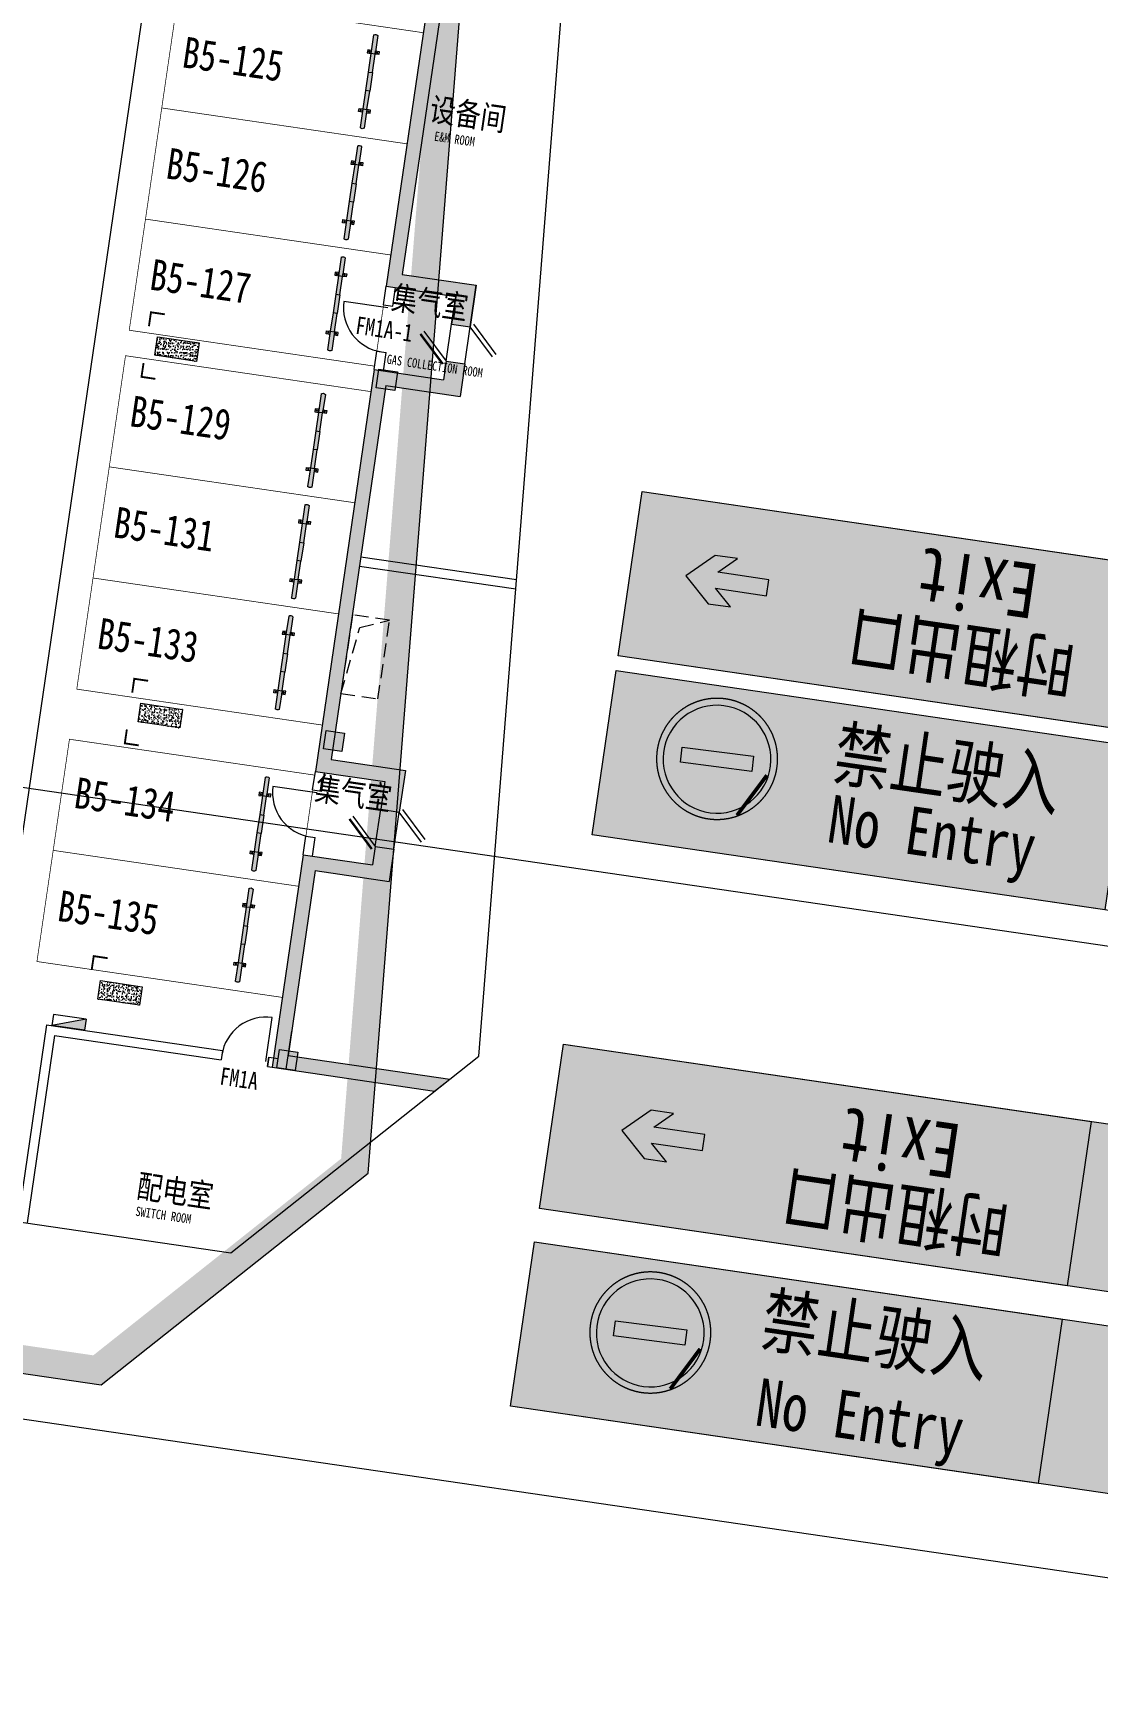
# Model space of a CAD drawing. Header units: inches. Extents: x -414268 to 632271, y -366004 to 318730.
# Drawn here: x -220415 to -197651, y 153430 to 188726 of the extents above; entities that cross this region are included whole.
import ezdxf
from ezdxf.enums import TextEntityAlignment as Align

# ---------------------------------------------------------------- set-up
doc = ezdxf.new("R2010")
doc.units = ezdxf.units.IN
doc.header["$LTSCALE"] = 1200
doc.header["$MEASUREMENT"] = 0
doc.linetypes.add('DASHED', pattern=[19.05, 12.7, -6.35])
doc.linetypes.add('HIDDEN', pattern=[0.375, 0.25, -0.125])
doc.layers.get('0').update_dxf_attribs({"linetype": 'CONTINUOUS', "lineweight": 0})
for name, color, linetype, lineweight in [('0--PAI--', 7, 'CONTINUOUS', 0), ('0--PAI--RED', 1, 'CONTINUOUS', 0), ('0--挡车架', 7, 'CONTINUOUS', 0), ('0--灯箱字(黄底黑字)', 7, 'CONTINUOUS', 0), ('0--立面标', 7, 'CONTINUOUS', 0), ('0--路缘线', 1, 'CONTINUOUS', 0), ('0－－车位', 4, 'CONTINUOUS', 0), ('0－－车位号码', 7, 'CONTINUOUS', 0), ('COL-GRID-UG-1_8A_200701111', 7, 'CONTINUOUS', 0), ('COL-GRID-UG-1_8A_200701112', 7, 'CONTINUOUS', 0), ('COL-GRID-UG-1_8A_200701113', 7, 'CONTINUOUS', 0), ('COLUMN', 7, 'CONTINUOUS', 0), ('EN-TEXT', 7, 'CONTINUOUS', 0), ('garage shafts$0$rf-wall', 7, 'CONTINUOUS', 0), ('HATCH', 7, 'CONTINUOUS', 0), ('HY消火栓', 7, 'CONTINUOUS', 0), ('LEE-KT2', 7, 'CONTINUOUS', 0), ('PUB_TEXT', 7, 'CONTINUOUS', 0), ('RF-DOOR', 7, 'CONTINUOUS', 0), ('WALL', 7, 'CONTINUOUS', 0), ('WINDOW', 7, 'CONTINUOUS', 0), ('WINDOW_TEXT', 7, 'CONTINUOUS', 0), ('Z1', 7, 'CONTINUOUS', 0), ('Z1HATCH', 7, 'CONTINUOUS', 0)]:
    doc.layers.add(name, color=color, linetype=linetype, lineweight=lineweight)
doc.layers.add('0--灯箱--字', color=7, linetype='CONTINUOUS', lineweight=0, true_color=0xf7f7f7)
doc.styles.add('-宋体', font='', dxfattribs={"width": 0.8})
doc.styles.add('-黑体', font='simhei.ttf', dxfattribs={"width": 0.8})
doc.styles.add('SIMPLEX', font='SIMPLEX.SHX')
doc.styles.get('-宋体').set_extended_font_data('SimSun')

# ---------------------------------------------------------------- blocks, each defined once
blk = doc.blocks.new('$DDT_AUDIT_GENERATED__1DE2')
at = {"layer": 'COL-GRID-UG-1_8A_200701112'}
h = blk.add_hatch(dxfattribs=at)
h.set_pattern_fill('AR-CONC', color=251, scale=0.02, angle=8.3206, style=0)
h.set_pattern_definition([(50, (-65.09035, -5.26929), (0.14345204, -0.01255043), [0.015, -0.165]), (355, (-65.09035, -5.26929), (-0.02775027, 0.15043843), [0.012, -0.132]), (100.4514, (-65.0784, -5.27034), (0.11570188, 0.1378879), [0.01274804, -0.14022842]), (46.1842, (-65.09035, -5.2293), (0.2134482, -0.0331038), [0.0225, -0.2475]), (96.6356, (-65.07256, -5.23205), (0.18693254, 0.1948236), [0.01912206, -0.2103426]), (351.1842, (-65.09035, -5.2293), (0.1869324, 0.1948237), [0.018, -0.198]), (21, (-65.07035, -5.23929), (0.1193814, -0.08052378), [0.015, -0.165]), (326, (-65.07035, -5.23929), (0.04866307, 0.14503), [0.012, -0.132]), (71.4514, (-65.0604, -5.246), (0.16804453, 0.0645061), [0.01274804, -0.14022842]), (37.5, (-65.09035, -5.26929), (0.00243197, 0.06657877), [0, -0.1304, 0, -0.134, 0, -0.1325]), (7.5, (-65.09035, -5.26929), (0.05261391, 0.07888234), [0, -0.0764, 0, -0.1274, 0, -0.0505]), (327.5, (-65.13495, -5.26929), (0.106764487, -0.004510974), [0, -0.05, 0, -0.156, 0, -0.207]), (317.5, (-65.15495, -5.26929), (0.11663723, 0.020021), [0, -0.065, 0, -0.1036, 0, -0.147])])
h.paths.add_polyline_path([(0.45, -0.2), (-0.45, -0.2), (-0.45, 0.2), (0.45, 0.2)])
at = {"layer": 'COL-GRID-UG-1_8A_200701113'}
blk.add_lwpolyline([(0.45, -0.2), (-0.45, -0.2), (-0.45, 0.2), (0.45, 0.2)], close=True, dxfattribs=at)
blk = doc.blocks.new('HY')
for p, q in [((0, 0), (0.24, 0)), ((0, 0), (0.24, -0.7)), ((0, 0), (0, -0.7)), ((0.24, 0), (0.24, -0.7)), ((0, -0.7), (0.24, -0.7))]:
    blk.add_line(p, q)
blk.add_solid([(0, 0), (0.24, 0), (0.24, -0.7)])
blk = doc.blocks.new('_DBLK')
blk.add_line((-0.45, 0), (-0.45, -0.95))
blk.add_arc((-0.45, 0), 0.95, 270, 0)
at = {"layer": 'WINDOW_TEXT', "style": 'SIMPLEX', "flags": 9}
blk.add_attdef('A', text='', height=1, dxfattribs=at).set_placement((0, 1.5), align=Align.MIDDLE)
blk = doc.blocks.new('A$C6F4820FC')
at = {"layer": '0--挡车架'}
h = blk.add_hatch(color=256, dxfattribs=at)
h.paths.add_polyline_path([(2018, 79, 0.395204), (2018, 169), (1617, 169), (1617, 79), (1684, 79)])
h.paths.add_polyline_path([(819, 169), (819, 79), (1217, 79), (1217, 169)])
h.paths.add_polyline_path([(418, 79), (418, 169), (351, 169), (18, 169, 0.395204), (18, 79)])
h = blk.add_hatch(color=256, dxfattribs=at)
h.paths.add_polyline_path([(1617, 169), (1684, 169), (1684, 249), (1617, 249)])
h.paths.add_polyline_path([(1639, 209, -1), (1663, 209, -1)], flags=16)
h.paths.add_polyline_path([(1617, 0), (1684, 0), (1684, 79), (1617, 79)])
h.paths.add_polyline_path([(1639, 40, -1), (1663, 40, -1)], flags=16)
h.paths.add_polyline_path([(351, 249), (351, 169), (418, 169), (418, 249)])
h.paths.add_polyline_path([(397, 209, 1), (372, 209, 1)], flags=16)
h.paths.add_polyline_path([(418, 79), (351, 79), (351, 0), (418, 0)])
h.paths.add_polyline_path([(372, 40, -1), (397, 40, -1)], flags=16)
h = blk.add_hatch(color=40, dxfattribs=at)
h.paths.add_polyline_path([(1217, 169), (1217, 79), (1617, 79), (1617, 169)])
h.paths.add_polyline_path([(819, 79), (819, 169), (418, 169), (418, 79)])
for p, q in [((18, 169), (418, 169)), ((18, 79), (418, 79)), ((819, 169), (1217, 169)), ((819, 79), (1217, 79)), ((1617, 169), (2018, 169)), ((1617, 79), (2018, 79))]:
    blk.add_line(p, q, dxfattribs=at)
for points in [[(418, 169), (351, 169), (351, 249), (418, 249)], [(418, 79), (351, 79), (351, 0), (418, 0)], [(1617, 169), (1684, 169), (1684, 249), (1617, 249)], [(1617, 79), (1684, 79), (1684, 0), (1617, 0)]]:
    blk.add_lwpolyline(points, close=True, dxfattribs=at)
at = {"layer": '0--挡车架', "color": 0}
for points in [[(819, 169), (819, 79), (418, 79), (418, 169)], [(1617, 169), (1617, 79), (1217, 79), (1217, 169)]]:
    blk.add_lwpolyline(points, close=True, dxfattribs=at)
at = {"layer": '0--挡车架'}
for centre in [(385, 209), (385, 40), (1651, 209), (1651, 40)]:
    blk.add_circle(centre, 12.1, dxfattribs=at)
for centre, start, end in [((66, 124), 136.8717, 223.1283), ((1970, 124), 316.8717, 43.1283)]:
    blk.add_arc(centre, 65.8, start, end, dxfattribs=at)
blk = doc.blocks.new('A$C001A7B1A')
at = {"layer": '0－－车位', "const_width": 15}
blk.add_lwpolyline([(2407, 5308), (7, 5308), (7, 7), (2407, 7)], close=True, dxfattribs=at)
at = {"layer": '0--挡车架'}
blk.add_blockref('A$C6F4820FC', (190, 883), dxfattribs=at)
blk = doc.blocks.new('A$C27BC456A')
blk.add_hatch(color=250).paths.add_polyline_path([(14885, 112856), (14885, 114956), (8330, 114956), (8330, 112856)])
at = {"color": 250}
blk.add_lwpolyline([(8330, 114956), (14885, 114956), (14885, 112856), (8330, 112856), (8330, 114956)], dxfattribs=at)
blk = doc.blocks.new('A$C36DA1677')
at = {"layer": '0--PAI--RED'}
h = blk.add_hatch(color=256, dxfattribs=at)
edge = h.paths.add_edge_path()
edge.add_arc((120, 120), 120, 0, 360)
h.paths.add_polyline_path([(200, 103), (200, 137), (40, 137), (40, 103)], flags=16)
at = {"layer": '0--PAI--'}
blk.add_lwpolyline([(200, 103), (200, 137), (40, 137), (40, 103)], close=True, dxfattribs=at)
blk.add_circle((120, 120), 120, dxfattribs=at)
blk = doc.blocks.new('A$C443C2777')
at = {"layer": '0--PAI--', "xscale": 9, "yscale": 9, "zscale": 9}
blk.add_blockref('A$C36DA1677', (0, 0), dxfattribs=at)
blk = doc.blocks.new('A$C01A83D55')
at = {"linetype": 'DASHED', "lineweight": 15, "ltscale": 20, "true_color": 0xeff0f0}
h = blk.add_hatch(color=7, dxfattribs=at)
h.paths.add_polyline_path([(0, 1675, 1), (3350, 1675, 1)])
h.paths.add_polyline_path([(3168, 1685, -1), (182, 1685, -1)], flags=16)
h.paths.add_polyline_path([(2671, 1896), (2671, 1473), (680, 1473), (680, 1896)], flags=0)
at = {"true_color": 0xeff0f0}
blk.add_hatch(color=7, dxfattribs=at).paths.add_polyline_path([(2671, 1473), (2671, 1896), (680, 1896), (680, 1473)])
at = {"linetype": 'DASHED', "lineweight": 15, "ltscale": 20}
blk.add_circle((1675, 1675), 1675, dxfattribs=at)
at = {"xscale": 1.382400000002235, "yscale": 1.382400000002235, "zscale": 1.382400000002235}
blk.add_blockref('A$C443C2777', (182, 192), dxfattribs=at)
blk = doc.blocks.new('A$C53BB72EC')
at = {"layer": '0--灯箱--字', "true_color": 0xf7f7f7}
blk.add_hatch(color=7, dxfattribs=at).paths.add_polyline_path([(6264, -28315), (5705, -27793), (5226, -27793), (5600, -28143), (4493, -28143), (4493, -28486), (5600, -28486), (5226, -28836), (5705, -28836)])
at = {"layer": '0--灯箱--字', "color": 7, "true_color": 0xf7f7f7}
blk.add_lwpolyline([(6264, -28315), (5705, -27793), (5226, -27793), (5600, -28143), (4493, -28143), (4493, -28486), (5600, -28486), (5226, -28836), (5705, -28836)], close=True, dxfattribs=at)

msp = doc.modelspace()

# ---------------------------------------------------------------- hatches: boundary and pattern name
for points in [[(-196431.3, 177325.5), (-207392.8, 178928.6), (-207906.4, 175417), (-196944.9, 173813.9)], [(-197798.9, 165470.8), (-209077.8, 167120.3), (-209591.4, 163608.7), (-198312.5, 161959.1)], [(-198930, 157736.7), (-198416.4, 161248.3), (-209695.4, 162897.9), (-210209, 159386.2)]]:
    msp.add_hatch(color=250).paths.add_polyline_path(points)
at = {"lineweight": 0, "ltscale": 5}
for points in [[(-192459.7, 161103.2), (-198312.5, 161959.1), (-197798.9, 165470.8), (-191946.2, 164614.8)], [(-198416.4, 161248.3), (-192563.7, 160392.3), (-193077.3, 156880.7), (-198930, 157736.7)]]:
    msp.add_hatch(color=152, dxfattribs=at).paths.add_polyline_path(points)
at = {"layer": 'HATCH'}
h = msp.add_hatch(color=256, dxfattribs=at)
edge = h.paths.add_edge_path(flags=16)
edge.add_line((-213828.8, 164675.2), (-207891.4, 239618.8))
edge.add_line((-207891.4, 239618.8), (-282700.2, 250559.7))
edge.add_arc((-285362.6, 335716.2), 85198.2, 259.282217, 271.790748, ccw=False)
edge.add_arc((453050.2, 207309.5), 755580.3, 176.6088067, 182.0416388)
edge.add_arc((-292656.5, 180726.3), 9400, 182.04164, 261.67951)
edge.add_line((-294016.7, 171425.2), (-219127.2, 160472.7))
edge.add_line((-219127.2, 160472.7), (-213828.8, 164675.2))
edge = h.paths.add_edge_path()
edge.add_line((-213251.3, 164367.4), (-207248.9, 240131.2))
edge.add_line((-207248.9, 240131.2), (-282666, 251161))
edge.add_arc((-285362.6, 335716.2), 84598.2, 258.82023, 271.826634, ccw=False)
edge.add_arc((453050.2, 207309.5), 756180.3, 176.5569181, 182.0416388)
edge.add_arc((-292656.5, 180726.3), 10000, 182.04164, 261.67951)
edge.add_line((-294103.6, 170831.5), (-218957.5, 159841.5))
edge.add_line((-218957.5, 159841.5), (-213251.3, 164367.4))
for points in [[(-215120.9, 203125.4), (-215091.9, 203323.3), (-215784.6, 203424.6), (-215856.9, 202929.9), (-210118, 202090.6), (-212864, 183314.8), (-211379.8, 183097.7), (-211466.6, 182504), (-211070.8, 182446.1), (-210940.6, 183336.7), (-212523.7, 183568.2), (-209777.7, 202344)], [(-212871, 181193.5), (-211287.9, 180961.9), (-211186.6, 181654.6), (-211582.4, 181712.4), (-211640.2, 181316.7), (-213124.4, 181533.7), (-214379.7, 172950.6), (-212895.5, 172733.5), (-212982.4, 172139.8), (-212586.6, 172081.9), (-212456.3, 172972.5), (-214039.5, 173204)]]:
    msp.add_hatch(color=256, dxfattribs=at).paths.add_polyline_path(points)
h = msp.add_hatch(dxfattribs=at)
h.set_pattern_fill('ANSI31', color=256, style=0)
h.set_pattern_definition([(36.679399684, (25679.82832, 172822.00302), (-0.07466710441, 0.10024880807), [])])
h.paths.add_polyline_path([(-215304.3, 166628.8), (-211830.9, 166118.6), (-211508.1, 166374.6), (-214964.1, 166882.3), (-214386.8, 170829.3), (-212803.6, 170597.7), (-212702.3, 171290.4), (-213098.1, 171348.2), (-213156, 170952.5), (-214640.2, 171169.5)])
at = {"layer": 'Z1HATCH'}
for points in [[(-213021.8, 181544.5), (-212626, 181486.6), (-212683.9, 181090.8), (-213079.7, 181148.7)], [(-214150.6, 173826.6), (-213754.8, 173768.7), (-213812.7, 173373), (-214208.4, 173430.8)], [(-215147.5, 167010.1), (-214751.7, 166952.3), (-214809.6, 166556.5), (-215205.4, 166614.4)]]:
    msp.add_hatch(color=256, dxfattribs=at).paths.add_polyline_path(points)

# ---------------------------------------------------------------- linework, layer by layer
at = {"color": 250}
for points in [[(-179813.2, 171308.3), (-207906.4, 175417), (-207392.8, 178928.6), (-179299.7, 174820), (-179813.2, 171308.3)], [(-196944.9, 173813.9), (-207906.4, 175417), (-207392.8, 178928.6), (-196431.3, 177325.5), (-196944.9, 173813.9)], [(-196944.9, 173813.9), (-207906.4, 175417), (-207392.8, 178928.6), (-196431.3, 177325.5), (-196944.9, 173813.9)], [(-207951.6, 175107.9), (-179858.4, 170999.3), (-180372, 167487.6), (-208465.2, 171596.3), (-207951.6, 175107.9)], [(-181498.3, 159500), (-209591.4, 163608.7), (-209077.8, 167120.3), (-180984.7, 163011.7), (-181498.3, 159500)], [(-198312.5, 161959.1), (-209591.4, 163608.7), (-209077.8, 167120.3), (-197798.9, 165470.8), (-198312.5, 161959.1)], [(-198312.5, 161959.1), (-209591.4, 163608.7), (-209077.8, 167120.3), (-197798.9, 165470.8), (-198312.5, 161959.1)], [(-209695.4, 162897.9), (-181602.2, 158789.2), (-182115.8, 155277.6), (-210209, 159386.2), (-209695.4, 162897.9)], [(-209695.4, 162897.9), (-198416.4, 161248.3), (-198930, 157736.7), (-210209, 159386.2), (-209695.4, 162897.9)]]:
    msp.add_lwpolyline(points, dxfattribs=at)
at = {"color": 6}
for points in [[(-236997.9, 177296.4), (-239258.9, 161836.9), (-181775, 153429.8)], [(-221533.8, 172743), (-180358.5, 166721.1)]]:
    msp.add_lwpolyline(points, dxfattribs=at)
at = {"color": 7, "true_color": 0xf7f7f7, "const_width": 80}
for points in [[(-204728.1, 172866.7), (-205366.7, 172011.2)], [(-206154.4, 160610.3), (-206793, 159754.7)]]:
    msp.add_lwpolyline(points, dxfattribs=at)
at = {"layer": '0--立面标', "const_width": 40}
for points in [[(-217597.1, 182716.1), (-217894, 182759.5), (-217937.4, 182462.6)], [(-217798.9, 181336.5), (-218095.7, 181379.9), (-218052.3, 181676.8)], [(-217954.1, 174885.3), (-218250.9, 174928.7), (-218294.3, 174631.9)], [(-218155.8, 173505.7), (-218452.7, 173549.2), (-218409.3, 173846)], [(-218820.8, 168959.3), (-219117.6, 169002.8), (-219161, 168705.9)]]:
    msp.add_lwpolyline(points, dxfattribs=at)
at = {"layer": '0--路缘线'}
msp.add_line((-211199.7, 236155.7), (-220886.6, 169921.3), dxfattribs=at)
at = {"layer": 'COLUMN'}
for points in [[(-210887.1, 166867.2), (-204949.7, 241810.8), (-279758.5, 252751.7, -0.054633), (-298265.3, 254196.3, 0.0237096), (-299108.8, 182583.4, 0.3621818), (-291075, 173617.2), (-216185.5, 162664.7)], [(-213251.3, 164367.4), (-207248.9, 240131.2), (-282666, 251161, -0.0568122), (-301765.2, 252723.4, 0.0239362), (-302650.1, 180370, 0.3621818), (-294103.6, 170831.5), (-218957.5, 159841.5)]]:
    msp.add_lwpolyline(points, format="xyb", close=True, dxfattribs=at)
at = {"layer": 'garage shafts$0$rf-wall'}
for p, q in [((-212523.7, 183568.2), (-210940.6, 183336.7)), ((-212921.9, 182919), (-212864, 183314.8)), ((-212864, 183314.8), (-211379.8, 183097.7)), ((-212724, 182890), (-212666.1, 183285.8)), ((-211070.8, 182446.1), (-210940.6, 183336.7)), ((-212921.9, 182919), (-212724, 182890)), ((-211466.6, 182504), (-211379.8, 183097.7)), ((-211466.6, 182504), (-211070.8, 182446.1)), ((-213124.4, 181533.7), (-213066.6, 181929.5)), ((-213066.6, 181929.5), (-212868.7, 181900.6)), ((-212926.6, 181504.8), (-212868.7, 181900.6)), ((-213124.4, 181533.7), (-214379.7, 172950.6)), ((-213124.4, 181533.7), (-211640.2, 181316.7)), ((-211582.4, 181712.4), (-211640.2, 181316.7)), ((-211582.4, 181712.4), (-211186.6, 181654.6)), ((-211186.6, 181654.6), (-211287.9, 180961.9)), ((-212871, 181193.5), (-214039.5, 173204)), ((-212871, 181193.5), (-211287.9, 180961.9)), ((-210097, 176840.2), (-213436.3, 177328.6)), ((-210081.2, 177040), (-213407.3, 177526.5)), ((-214039.5, 173204), (-212456.3, 172972.5)), ((-212456.3, 172972.5), (-212586.6, 172081.9)), ((-214437.6, 172554.8), (-214379.7, 172950.6)), ((-214379.7, 172950.6), (-212895.5, 172733.5)), ((-214239.7, 172525.8), (-214181.9, 172921.6)), ((-212895.5, 172733.5), (-212982.4, 172139.8)), ((-214437.6, 172554.8), (-214239.7, 172525.8)), ((-212982.4, 172139.8), (-212586.6, 172081.9)), ((-214640.2, 171169.5), (-214582.3, 171565.3)), ((-214582.3, 171565.3), (-214384.4, 171536.4)), ((-214442.3, 171140.6), (-214384.4, 171536.4)), ((-213098.1, 171348.2), (-213156, 170952.5)), ((-213098.1, 171348.2), (-212702.3, 171290.4)), ((-212702.3, 171290.4), (-212803.6, 170597.7)), ((-214640.2, 171169.5), (-215304.3, 166628.8)), ((-214640.2, 171169.5), (-213156, 170952.5)), ((-214386.8, 170829.3), (-214964.1, 166882.3)), ((-214386.8, 170829.3), (-212803.6, 170597.7)), ((-215304.3, 166628.8), (-211830.9, 166118.6)), ((-214964.1, 166882.3), (-211508.1, 166374.6)), ((-211830.9, 166118.6), (-211508.1, 166374.6))]:
    msp.add_line(p, q, dxfattribs=at)
at = {"layer": 'LEE-KT2', "linetype": 'HIDDEN'}
for p, q in [((-213429.5, 176025.7), (-212795.8, 176179.8)), ((-213833.4, 174613.5), (-213429.5, 176025.7))]:
    msp.add_line(p, q, dxfattribs=at)
msp.add_lwpolyline([(-213833.4, 174613.5), (-213041.8, 174497.7), (-212795.8, 176179.8), (-213587.3, 176295.6)], close=True, dxfattribs=at)
at = {"layer": 'RF-DOOR'}
for p, q in [((-211582.4, 181712.4), (-211466.6, 182504)), ((-210517.4, 181860.8), (-210995.3, 182502.4)), ((-210517.4, 181860.8), (-210995.3, 182502.4)), ((-212135.7, 182297.8), (-211657.8, 181656.2)), ((-212060.2, 182354), (-211582.4, 181712.4)), ((-211186.6, 181654.6), (-211070.8, 182446.1)), ((-210592.9, 181804.5), (-211070.8, 182446.1)), ((-213651.5, 171933.6), (-213173.6, 171292)), ((-213576, 171989.8), (-213098.1, 171348.2)), ((-213098.1, 171348.2), (-212982.4, 172139.8)), ((-212702.3, 171290.4), (-212586.6, 172081.9)), ((-212108.7, 171440.3), (-212586.6, 172081.9)), ((-212033.2, 171496.6), (-212511.1, 172138.2)), ((-212033.2, 171496.6), (-212511.1, 172138.2))]:
    msp.add_line(p, q, dxfattribs=at)
at = {"layer": 'RF-DOOR', "const_width": 50}
for points in [[(-212135.7, 182297.8), (-211657.8, 181656.2)], [(-213651.5, 171933.6), (-213173.6, 171292)]]:
    msp.add_lwpolyline(points, dxfattribs=at)
at = {"layer": 'WALL'}
for p, q in [((-209777.7, 202344), (-212523.7, 183568.2)), ((-210118, 202090.6), (-212864, 183314.8)), ((-210940.6, 183336.7), (-211070.8, 182446.1)), ((-211379.8, 183097.7), (-211466.6, 182504)), ((-220123.8, 167535.8), (-220738.8, 163330.6)), ((-219954.8, 167309), (-220540.9, 163301.6)), ((-220123.8, 167535.8), (-216363.8, 166985.9)), ((-219954.8, 167309), (-216392.7, 166788)), ((-214888.8, 167396.5), (-215007.5, 166585.4)), ((-216561.7, 167014.8), (-216363.8, 166985.9)), ((-216363.8, 166985.9), (-216392.7, 166788)), ((-215403.3, 166643.3), (-215374.3, 166841.2)), ((-215374.3, 166841.2), (-215403.3, 166643.3)), ((-215403.3, 166643.3), (-215007.5, 166585.4)), ((-215374.3, 166841.2), (-215176.4, 166812.2))]:
    msp.add_line(p, q, dxfattribs=at)
at = {"layer": 'Z1'}
for points in [[(-213021.8, 181544.5), (-212626, 181486.6), (-212683.9, 181090.8), (-213079.7, 181148.7)], [(-214150.6, 173826.6), (-213754.8, 173768.7), (-213812.7, 173373), (-214208.4, 173430.8)], [(-215147.5, 167010.1), (-214751.7, 166952.3), (-214809.6, 166556.5), (-215205.4, 166614.4)]]:
    msp.add_lwpolyline(points, close=True, dxfattribs=at)

# ---------------------------------------------------------------- block references
at = {"xscale": -1, "rotation": 81.6793996637859}
for p in [(-212063.1, 188739), (-212410.4, 186364.3), (-212757.7, 183989.5), (-213184.6, 181070.6), (-213531.9, 178695.9), (-213879.2, 176321.1), (-214383.1, 172876), (-214730.4, 170501.2)]:
    msp.add_blockref('A$C001A7B1A', p, dxfattribs=at)
at = {"rotation": 171.6793996827766}
for p in [(-204360.7, 148206.7), (-205728.3, 136352)]:
    msp.add_blockref('A$C53BB72EC', p, dxfattribs=at)
at = {"xscale": 1.689999999944121, "yscale": 1.690000000002328, "zscale": 1.68999999998348, "rotation": 351.6793996836047}
msp.add_blockref('A$C27BC456A', (-249994.4, -15084.8), dxfattribs=at)
at = {"linetype": 'DASHED', "lineweight": 15, "ltscale": 20, "xscale": -0.7722624006674729, "yscale": 0.7722624001471557, "zscale": 0.7722623999929205, "rotation": 172.7000547105083}
for p in [(-206912.1, 174664.7), (-208338.4, 162408.2)]:
    msp.add_blockref('A$C01A83D55', p, dxfattribs=at)
at = {"layer": 'COL-GRID-UG-1_8A_200701111', "xscale": 999.999999999988, "yscale": 1000.000000000002, "zscale": 1000, "rotation": 351.6793996836047}
for p in [(-217335.2, 181973.2), (-217692.1, 174142.5), (-218558.8, 168216.5)]:
    msp.add_blockref('$DDT_AUDIT_GENERATED__1DE2', p, dxfattribs=at)
at = {"layer": 'HY消火栓', "xscale": 999.9999999999973, "yscale": 1000.000000000002, "zscale": 1000, "rotation": 261.6793996836411}
msp.add_blockref('HY', (-219282.4, 167655.3), dxfattribs=at)
at = {"layer": 'WINDOW', "yscale": 1000.000000000002, "zscale": 1000}
for p, xscale, rotation in [((-212895.3, 182409.8), 999.9999999999975, 261.6793996836108), ((-214411, 172045.6), 999.9999999999975, 261.6793996836108), ((-215883.5, 166814.6), 999.9999999999839, 171.6793996556108)]:
    msp.add_blockref('_DBLK', p, dxfattribs=dict(at, xscale=xscale, rotation=rotation))

# ---------------------------------------------------------------- texts
at = {"layer": '0--灯箱字(黄底黑字)', "color": 7, "true_color": 0xffffff, "style": '-宋体', "width": 0.8}
for s, height, rotation, p in [(' Exit', 1170, 171.6794, (-198245.6, 177269.7)), ('时租出口', 1115.4, 171.6794, (-198084.7, 175668.1)), ('禁止驶入', 1115.4, 351.6794, (-203353.5, 172809.2)), ('No Entry', 1022.45, 351.6794, (-203472.5, 171445.7)), (' Exit', 1170, 171.6794, (-199905.8, 165303.3)), ('时租出口', 1115.4, 171.6794, (-199495.2, 163712.2)), ('禁止驶入', 1115.4, 351.6794, (-204897.3, 160710.3)), ('No Entry', 1022.45, 351.6794, (-205013.5, 158981.3))]:
    msp.add_text(s, height=height, rotation=rotation, dxfattribs=at).set_placement(p)
at = {"layer": '0－－车位号码', "style": '-黑体', "width": 0.8}
for s, p in [('B5-125', (-217251.4, 187998.6)), ('B5-126', (-217598.7, 185623.9)), ('B5-127', (-217946, 183249.1)), ('B5-129', (-218372.9, 180330.2)), ('B5-131', (-218720.2, 177955.4)), ('B5-133', (-219067.5, 175580.7)), ('B5-134', (-219564.8, 172175.8)), ('B5-135', (-219918.7, 169760.8))]:
    msp.add_text(s, height=660, rotation=351.6794, dxfattribs=at).set_placement(p)
at = {"layer": 'EN-TEXT', "char_height": 200, "attachment_point": 1, "rotation": 351.6794, "style": '-黑体'}
for s, insert, width in [('E&M ROOM', (-211819.7, 186624.6), 1685.886), ('GAS COLLECTION ROOM', (-212835.3, 181861.1), 5312.725), ('SWITCH ROOM', (-218204.5, 163654.9), 3034.74)]:
    msp.add_mtext(s, dxfattribs=dict(at, insert=insert, width=width))
at = {"layer": 'PUB_TEXT', "style": '-黑体', "width": 0.8}
for s, p in [('设备间', (-211960, 186863.6)), ('集气室', (-212777.2, 182838.5)), ('集气室', (-214411.5, 172349.2)), ('配电室', (-218220.8, 163855.7))]:
    msp.add_text(s, height=500, rotation=351.6794, dxfattribs=at).set_placement(p)
at = {"layer": 'WINDOW_TEXT', "style": '-黑体', "width": 0.8}
for s, p in [('FM1A-1', (-213538.2, 182303.3)), ('FM1A', (-216440.2, 166260.6))]:
    msp.add_text(s, height=375, rotation=351.6794, dxfattribs=at).set_placement(p)

doc.saveas('drawing.dxf')
